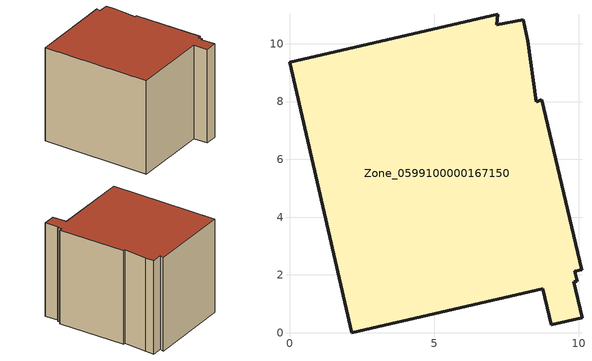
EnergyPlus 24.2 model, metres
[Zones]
Zone_0599100000167150
 floor ground (C_G): 7.17,10.65 8.08,10.82 8.25,10.1 8.54,7.99 8.73,8.07 10.11,2.17 9.87,2.13 9.96,1.79 9.83,1.76 10.12,0.52 9.06,0.27 8.77,1.52 2.15,0 0,9.36 7.21,11.02 z0
 wall outside (C_F): 7.21,11.02 0,9.36 2.15,0 8.77,1.52 9.06,0.27 10.12,0.52 9.83,1.76 9.96,1.79 9.87,2.13 10.11,2.17 8.73,8.07 8.54,7.99 8.25,10.1 8.08,10.82 7.17,10.65 7.21,11.02 z0:8.51
 roof outside (C_R): 8.08,10.82 7.17,10.65 7.21,11.02 0,9.36 2.15,0 8.77,1.52 9.06,0.27 10.12,0.52 9.83,1.76 9.96,1.79 9.87,2.13 10.11,2.17 8.73,8.07 8.54,7.99 8.25,10.1 z8.51
[BUILDING]
Pand.0599100000167150: North Axis=0; Terrain=City; Loads Convergence Tolerance Value=0.04; Temperature Convergence Tolerance Value=0.4; Solar Distribution=FullExterior; Maximum Number of Warmup Days=25; Minimum Number of Warmup Days=1
[Site:Location]
Rotterdam.The.Hague.AP_ZH_NLD Design_Conditions: Latitude=51.96; Longitude=4.45; Time Zone=1; Elevation=-4.5
[SITE:GROUNDTEMPERATURE:BUILDINGSURFACE]
18, 18, 18, 18, 18, 18, 18, 18, 18, 18, 18, 18
[MATERIAL] Thermal Absorptance=0.9; Solar Absorptance=0.7; Visible Absorptance=0.7
Name | Roughness | Thickness | Conductivity | Density | Specific Heat
G.TC.1946-1964 | MediumSmooth | 0.15 | 1 | 540 | 1210
F.TC.1946-1964 | Rough | 0.3 | 0.857143 | 1920 | 840
R.TC.1946-1964 | MediumRough | 0.2 | 0.235294 | 1500 | 1000
[CONSTRUCTION]
C_G: G.TC.1946-1964
C_F: F.TC.1946-1964
C_R: R.TC.1946-1964
[ZONE]
Zone_0599100000167150: Type=1; Multiplier=1; Ceiling Height=Autocalculate; Volume=Autocalculate; Floor Area=autocalculate; Part of Total Floor Area=Yes
[ZONEINFILTRATION:DESIGNFLOWRATE]
Infil_Zone_0599100000167150: Zone or ZoneList or Space or SpaceList=Zone_0599100000167150; Schedule=AlwaysOn; Design Flow Rate Calculation Method=Flow/Area; Flow Rate per Floor Area=0.003; Constant Term Coefficient=1; Temperature Term Coefficient=0; Velocity Term Coefficient=0; Velocity Squared Term Coefficient=0
[HVACTEMPLATE:ZONE:IDEALLOADSAIRSYSTEM]
Zone_0599100000167150: Maximum Heating Supply Air Temperature=50; Minimum Cooling Supply Air Temperature=13; Maximum Heating Supply Air Humidity Ratio=0.0156; Minimum Cooling Supply Air Humidity Ratio=0.0077; Heating Limit=NoLimit; Cooling Limit=NoLimit; Dehumidification Control Type=ConstantSensibleHeatRatio; Cooling Sensible Heat Ratio=0.7; Dehumidification Setpoint=60; Humidification Control Type=None; Humidification Setpoint=30; Outdoor Air Method=None; Outdoor Air Flow Rate per Person=0.00944; Outdoor Air Flow Rate per Zone Floor Area=0; Outdoor Air Flow Rate per Zone=0; Demand Controlled Ventilation Type=None; Outdoor Air Economizer Type=NoEconomizer; Heat Recovery Type=None; Sensible Heat Recovery Effectiveness=0.7; Latent Heat Recovery Effectiveness=0.65
[ZONECONTROL:THERMOSTAT]
ThermostatControl_Zone_0599100000167150: Zone or ZoneList=Zone_0599100000167150; Control Type Schedule=DualSetpointControlType; Control 1=Thermostat_Zone_0599100000167150; Temperature Difference Between Cutout And Setpoint=0
[THERMOSTATSETPOINT:DUALSETPOINT]
Thermostat_Zone_0599100000167150: Heating Setpoint Temperature Schedule=HeatingSetpoint_Zone_0599100000167150; Cooling Setpoint Temperature Schedule=CoolingSetpoint_Zone_0599100000167150
[SCHEDULE:COMPACT]
HeatingSetpoint_Zone_0599100000167150: Through: 12/31, For: AllDays, Until: 24:00, 21
CoolingSetpoint_Zone_0599100000167150: Through: 12/31, For: AllDays, Until: 24:00, 24
DualSetpointControlType: Through: 12/31, For: AllDays, Until: 24:00, 4
AlwaysOn: Through: 12/31, For: AllDays, Until: 24:00, 1
